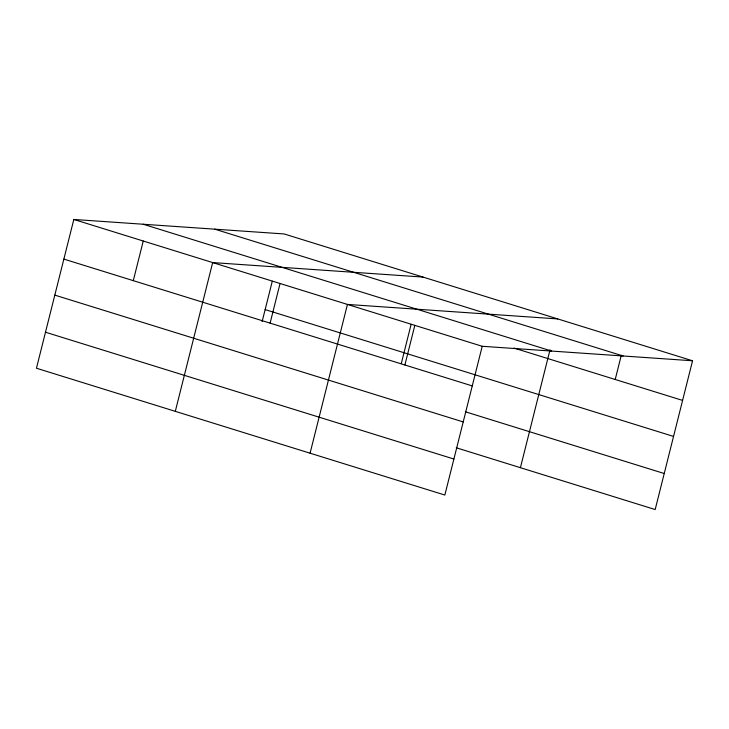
<?xml version="1.0" encoding="UTF-8"?>
<svg xmlns="http://www.w3.org/2000/svg" width="729" height="729" viewBox="0 0 729 729"><rect width="100%" height="100%" fill="white"/><g stroke="black" fill="none" stroke-linecap="round" stroke-linejoin="round"><path stroke-width="1.09" d="M692.55 360.773L284.155 233.954L73.82 219.456L36.45 368.227L444.845 495.046L482.215 346.284L692.55 360.773L655.18 509.544L456.29 447.779M133.289 280.656L143.248 241.017M175.306 411.347L212.677 262.577L423.011 277.075M262.13 321.607L272.272 281.23M270.104 323.138L280.054 283.508M310.08 453.192L347.441 304.43L557.776 318.919M401.26 363.634L411.129 324.35M404.877 364.992L414.828 325.353M520.415 467.69L550.04 349.747M615.212 379.481L621.29 355.26M214.745 229.17L623.14 355.989M143.23 224.24L551.625 351.059M514.127 348.098L682.59 400.412M73.82 219.456L482.215 346.284M265.146 309.597L673.55 436.425M63.86 259.096L472.264 385.914M465.33 411.767L664.228 473.522M54.812 295.108L463.216 421.927M45.499 332.214L453.894 459.033"/></g></svg>
